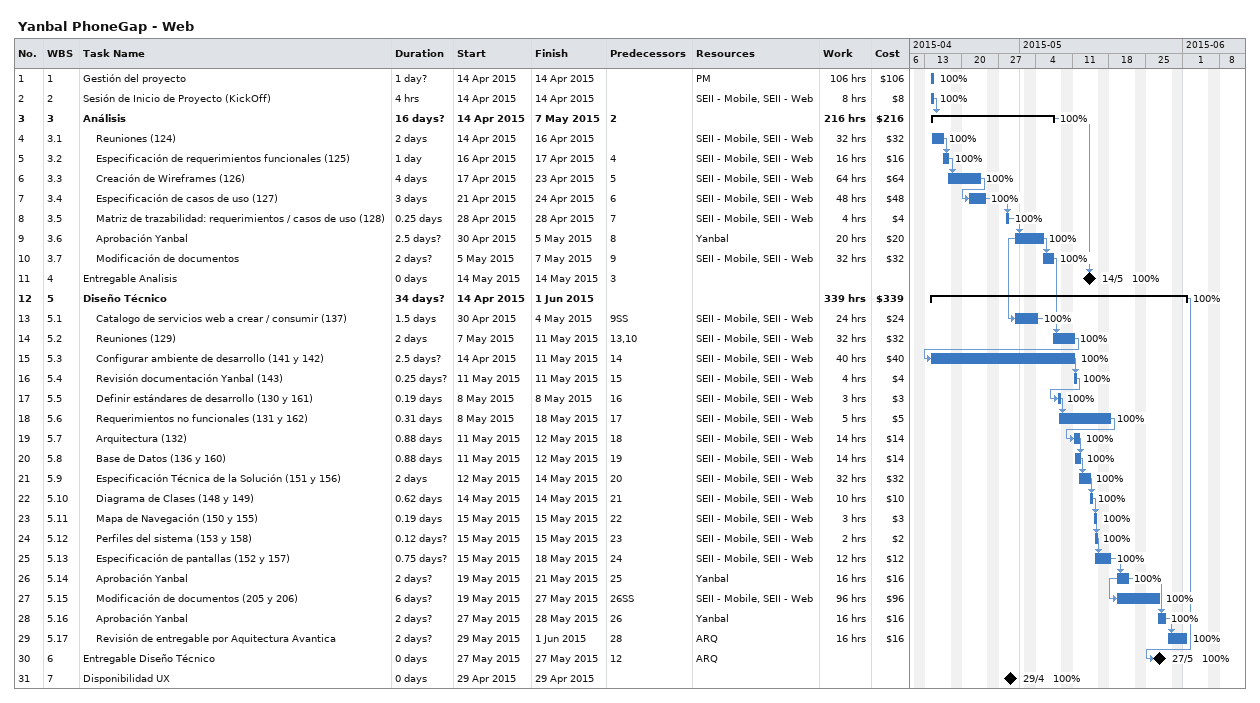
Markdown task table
Yanbal PhoneGap - Web

| ID | WBS | Task | Duration | Start | Finish | Predecessors | Resources | % complete | Work (h) | Cost ($) |
|---|---|---|---|---|---|---|---|---|---|---|
| 1 | 1 | Gestión del proyecto | 1d? | 2015-04-14 | 2015-04-14 |  | PM | 100 | 106 | 106 |
| 2 | 2 | Sesión de Inicio de Proyecto (KickOff) | 4h | 2015-04-14 | 2015-04-14 |  | SEII - Mobile, SEII - Web | 100 | 8 | 8 |
| 3 | 3 | **Análisis** | 16d? | 2015-04-14 | 2015-05-07 | 2 |  | 100 | 216 | 216 |
| 4 | 3.1 | Reuniones (124) | 2d | 2015-04-14 | 2015-04-16 |  | SEII - Mobile, SEII - Web | 100 | 32 | 32 |
| 5 | 3.2 | Especificación de requerimientos funcionales (125) | 1d | 2015-04-16 | 2015-04-17 | 4 | SEII - Mobile, SEII - Web | 100 | 16 | 16 |
| 6 | 3.3 | Creación de Wireframes (126) | 4d | 2015-04-17 | 2015-04-23 | 5 | SEII - Mobile, SEII - Web | 100 | 64 | 64 |
| 7 | 3.4 | Especificación de casos de uso (127) | 3d | 2015-04-21 | 2015-04-24 | 6 | SEII - Mobile, SEII - Web | 100 | 48 | 48 |
| 8 | 3.5 | Matriz de trazabilidad: requerimientos / casos de uso (128) | 0.25d | 2015-04-28 | 2015-04-28 | 7 | SEII - Mobile, SEII - Web | 100 | 4 | 4 |
| 9 | 3.6 | Aprobación Yanbal | 2.5d? | 2015-04-30 | 2015-05-05 | 8 | Yanbal | 100 | 20 | 20 |
| 10 | 3.7 | Modificación de documentos | 2d? | 2015-05-05 | 2015-05-07 | 9 | SEII - Mobile, SEII - Web | 100 | 32 | 32 |
| 11 | 4 | Entregable Analisis | 0d | 2015-05-14 | 2015-05-14 | 3 |  | 100 |  |  |
| 12 | 5 | **Diseño Técnico** | 34d? | 2015-04-14 | 2015-06-01 |  |  | 100 | 339 | 339 |
| 13 | 5.1 | Catalogo de servicios web a crear / consumir (137) | 1.5d | 2015-04-30 | 2015-05-04 | 9SS | SEII - Mobile, SEII - Web | 100 | 24 | 24 |
| 14 | 5.2 | Reuniones (129) | 2d | 2015-05-07 | 2015-05-11 | 13, 10 | SEII - Mobile, SEII - Web | 100 | 32 | 32 |
| 15 | 5.3 | Configurar ambiente de desarrollo (141 y 142) | 2.5d? | 2015-04-14 | 2015-05-11 | 14 | SEII - Mobile, SEII - Web | 100 | 40 | 40 |
| 16 | 5.4 | Revisión documentación Yanbal (143) | 0.25d? | 2015-05-11 | 2015-05-11 | 15 | SEII - Mobile, SEII - Web | 100 | 4 | 4 |
| 17 | 5.5 | Definir estándares de desarrollo (130 y 161) | 0.19d | 2015-05-08 | 2015-05-08 | 16 | SEII - Mobile, SEII - Web | 100 | 3 | 3 |
| 18 | 5.6 | Requerimientos no funcionales (131 y 162) | 0.31d | 2015-05-08 | 2015-05-18 | 17 | SEII - Mobile, SEII - Web | 100 | 5 | 5 |
| 19 | 5.7 | Arquitectura (132) | 0.88d | 2015-05-11 | 2015-05-12 | 18 | SEII - Mobile, SEII - Web | 100 | 14 | 14 |
| 20 | 5.8 | Base de Datos (136 y 160) | 0.88d | 2015-05-11 | 2015-05-12 | 19 | SEII - Mobile, SEII - Web | 100 | 14 | 14 |
| 21 | 5.9 | Especificación Técnica de la Solución (151 y 156) | 2d | 2015-05-12 | 2015-05-14 | 20 | SEII - Mobile, SEII - Web | 100 | 32 | 32 |
| 22 | 5.10 | Diagrama de Clases (148 y 149) | 0.62d | 2015-05-14 | 2015-05-14 | 21 | SEII - Mobile, SEII - Web | 100 | 10 | 10 |
| 23 | 5.11 | Mapa de Navegación (150 y 155) | 0.19d | 2015-05-15 | 2015-05-15 | 22 | SEII - Mobile, SEII - Web | 100 | 3 | 3 |
| 24 | 5.12 | Perfiles del sistema (153 y 158) | 0.12d? | 2015-05-15 | 2015-05-15 | 23 | SEII - Mobile, SEII - Web | 100 | 2 | 2 |
| 25 | 5.13 | Especificación de pantallas (152 y 157) | 0.75d? | 2015-05-15 | 2015-05-18 | 24 | SEII - Mobile, SEII - Web | 100 | 12 | 12 |
| 26 | 5.14 | Aprobación Yanbal | 2d? | 2015-05-19 | 2015-05-21 | 25 | Yanbal | 100 | 16 | 16 |
| 27 | 5.15 | Modificación de documentos (205 y 206) | 6d? | 2015-05-19 | 2015-05-27 | 26SS | SEII - Mobile, SEII - Web | 100 | 96 | 96 |
| 28 | 5.16 | Aprobación Yanbal | 2d? | 2015-05-27 | 2015-05-28 | 26 | Yanbal | 100 | 16 | 16 |
| 29 | 5.17 | Revisión de entregable por Aquitectura Avantica | 2d? | 2015-05-29 | 2015-06-01 | 28 | ARQ | 100 | 16 | 16 |
| 30 | 6 | Entregable Diseño Técnico | 0d | 2015-05-27 | 2015-05-27 | 12 | ARQ | 100 |  |  |
| 31 | 7 | Disponibilidad UX | 0d | 2015-04-29 | 2015-04-29 |  |  | 100 |  |  |
